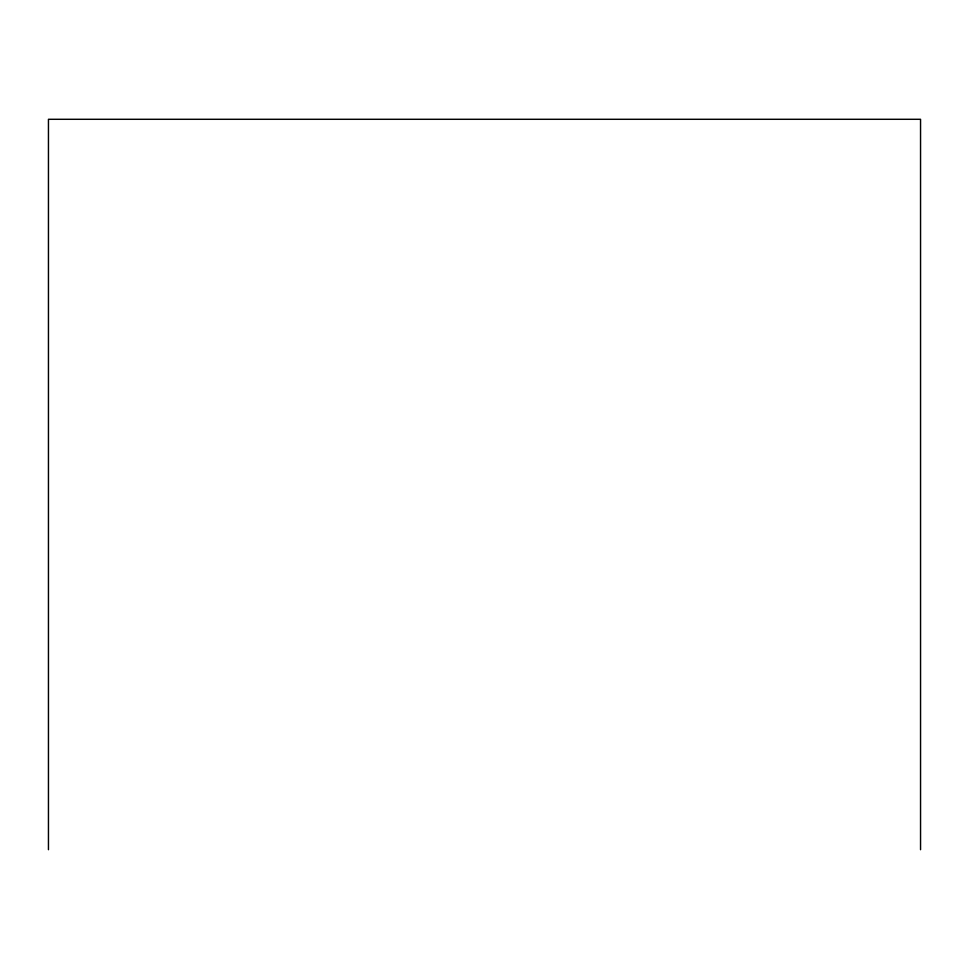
<?xml version="1.0" encoding="UTF-8"?>
<svg xmlns="http://www.w3.org/2000/svg" width="969" height="969" viewBox="0 0 969 969"><rect width="100%" height="100%" fill="white"/><g stroke="black" fill="none" stroke-linecap="round" stroke-linejoin="round"><path stroke-width="1.45" d="M920.55 849.704L920.55 119.296L48.45 119.296L48.45 849.704"/></g></svg>
